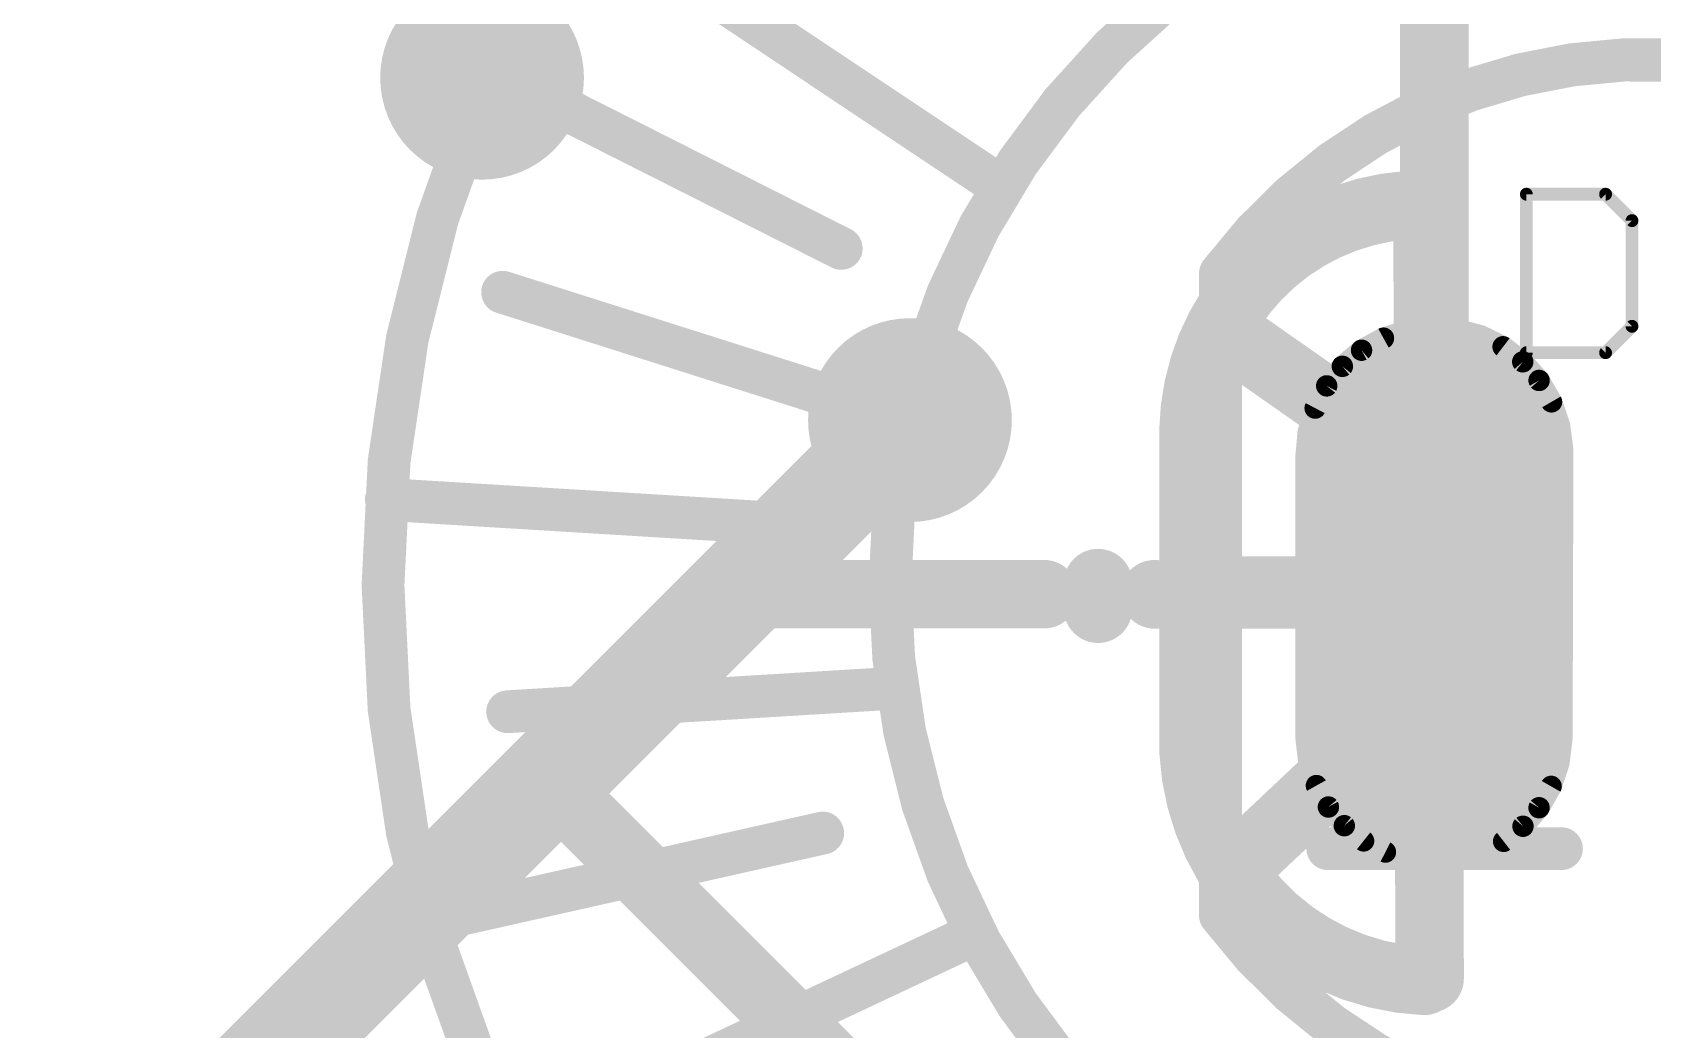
# Model space of a CAD drawing. Extents: x -2.6 to 78.8, y -16.5 to 68.7.
# Drawn here: x 40.95 to 50.57, y 16.74 to 22.66 of the extents above; entities that cross this region are included whole.
import ezdxf

# ---------------------------------------------------------------- set-up
doc = ezdxf.new("R2010")
doc.units = 0
for name, color, linetype in [('1', 12, 'CONTINUOUS'), ('16', 132, 'CONTINUOUS'), ('17', 110, 'CONTINUOUS'), ('21', 31, 'CONTINUOUS'), ('22', 40, 'CONTINUOUS'), ('51', 53, 'CONTINUOUS')]:
    doc.layers.add(name, color=color, linetype=linetype)

# ---------------------------------------------------------------- blocks, each defined once
blk = doc.blocks.new('ROUNDP')
at = {"const_width": 0.5}
blk.add_lwpolyline([(0, -0.25, 1), (0, 0.25, 1), (0, -0.25)], format="xyb", dxfattribs=at)

msp = doc.modelspace()

# ---------------------------------------------------------------- linework, layer by layer
at = {"layer": '1'}
for points, const_width in [([(43.623, 22.387), (43.623, 32.193)], 0.4064), ([(46.685, 21.754), (44.765, 23.034)], 0.254), ([(43.695, 22.414), (45.755, 21.374)], 0.254), ([(46.075, 20.374), (43.745, 21.114)], 0.254), ([(43.055, 19.884), (45.355, 19.744)], 0.254), ([(46.075, 18.764), (43.775, 18.624)], 0.254), ([(43.375, 17.394), (45.645, 17.904)], 0.254), ([(46.525, 17.294), (44.525, 16.354)], 0.254)]:
    msp.add_lwpolyline(points, dxfattribs=dict(at, const_width=const_width))
for points, const_width in [([(50.535, 11.874, 1), (50.535, 26.874, 1), (50.535, 11.874)], 0.254), ([(50.545, 14.884, 1), (50.545, 23.884, 1), (50.545, 14.884)], 0.254), ([(43.7236, 22.4707, 1), (43.6664, 22.3573)], 0.127), ([(43.5214, 22.387, 1), (43.7246, 22.387)], 0.2032), ([(46.6498, 21.7012, 1), (46.7202, 21.8068)], 0.127), ([(45.7264, 21.3173, 1), (45.7836, 21.4307)], 0.127), ([(43.7642, 21.1745, 1), (43.7258, 21.0535)], 0.127), ([(46.0558, 20.3135, 1), (46.0942, 20.4345)], 0.127), ([(43.0589, 19.9474, 1), (43.0511, 19.8206)], 0.127), ([(45.3511, 19.6806, 1), (45.3589, 19.8074)], 0.127), ([(46.0789, 18.7006, 1), (46.0711, 18.8274)], 0.127), ([(43.7711, 18.6874, 1), (43.7789, 18.5606)], 0.127), ([(45.6589, 17.842, 1), (45.6311, 17.966)], 0.127), ([(43.3611, 17.456, 1), (43.3889, 17.332)], 0.127), ([(46.552, 17.2365, 1), (46.498, 17.3515)], 0.127)]:
    msp.add_lwpolyline(points, format="xyb", dxfattribs=dict(at, const_width=const_width))
at = {"layer": '16'}
for points, const_width in [([(49.276, 19.32), (49.276, 22.8909)], 0.4064), ([(49.248, 17.0416), (49.2353, 21.6365)], 0.4064), ([(48.6181, 20.4731), (48.0771, 20.8516)], 0.4064), ([(48.9739, 20.8413), (48.8437, 20.7697)], 0.127), ([(48.9497, 20.828), (49.6071, 20.828)], 0.127), ([(49.1157, 20.8861), (48.9739, 20.8413)], 0.127), ([(49.2634, 20.9024), (49.1157, 20.8861)], 0.127), ([(49.4101, 20.893), (49.2634, 20.9024)], 0.127), ([(49.5521, 20.8551), (49.4101, 20.893)], 0.127), ([(49.6839, 20.7902), (49.5521, 20.8551)], 0.127), ([(48.8437, 20.7697), (48.7298, 20.6741)], 0.127), ([(49.8006, 20.7009), (49.6839, 20.7902)], 0.127), ([(48.7298, 20.6741), (48.6369, 20.5581)], 0.127), ([(48.7619, 20.701), (49.8005, 20.701)], 0.127), ([(49.8977, 20.5905), (49.8006, 20.7009)], 0.127), ([(45.1506, 19.3426), (46.163, 20.355)], 0.6096), ([(48.6369, 20.5581), (48.5683, 20.4262)], 0.127), ([(48.6496, 20.574), (49.9072, 20.574)], 0.127), ([(49.9713, 20.4633), (49.8977, 20.5905)], 0.127), ([(47.846, 18.5249), (47.846, 20.298)], 0.4064), ([(48.5683, 20.4262), (48.5269, 20.2835)], 0.127), ([(48.5791, 20.447), (49.9768, 20.447)], 0.127), ([(50.0187, 20.3242), (49.9713, 20.4633)], 0.127), ([(48.5269, 20.2835), (48.514, 20.1354)], 0.127), ([(48.5375, 20.32), (50.0192, 20.32)], 0.127), ([(50.038, 20.1785), (50.0187, 20.3242)], 0.127), ([(48.514, 20.1354), (48.514, 18.4691)], 0.127), ([(48.519, 20.193), (50.0361, 20.193)], 0.127), ([(50.0331, 18.464), (50.038, 20.1785)], 0.127), ([(48.514, 20.066), (50.0377, 20.066)], 0.127), ([(48.514, 19.939), (50.0373, 19.939)], 0.127), ([(48.514, 19.812), (50.037, 19.812)], 0.127), ([(48.514, 19.685), (50.0366, 19.685)], 0.127), ([(44.019, 18.211), (45.1506, 19.3426)], 0.6096), ([(48.514, 19.558), (50.0362, 19.558)], 0.127), ([(45.1506, 19.3426), (45.1506, 19.3218)], 0.4064), ([(45.1506, 19.3218), (46.9594, 19.3218)], 0.4064), ([(47.6148, 19.3218), (47.6166, 19.32)], 0.4064), ([(48.6308, 19.3428), (47.9018, 19.3428)], 0.4064), ([(46.9594, 19.3218), (47.6148, 19.3218)], 0.254), ([(47.6166, 19.32), (49.276, 19.32)], 0.4064), ([(48.514, 19.431), (50.0359, 19.431)], 0.127), ([(48.514, 19.304), (50.0355, 19.304)], 0.127), ([(48.514, 19.177), (50.0351, 19.177)], 0.127), ([(48.514, 19.05), (50.0348, 19.05)], 0.127), ([(48.514, 18.923), (50.0344, 18.923)], 0.127), ([(48.514, 18.796), (50.034, 18.796)], 0.127), ([(48.514, 18.669), (50.0337, 18.669)], 0.127), ([(48.514, 18.542), (50.0333, 18.542)], 0.127), ([(37.238, 11.43), (44.019, 18.211)], 0.6096), ([(48.514, 18.4691), (48.531, 18.3244)], 0.127), ([(48.5203, 18.415), (50.027, 18.415)], 0.127), ([(50.0151, 18.3194), (50.0331, 18.464)], 0.127), ([(44.019, 18.211), (47.371, 14.859)], 0.4064), ([(48.6308, 18.1998), (48.0923, 17.6918)], 0.4064), ([(48.531, 18.3244), (48.5759, 18.1858)], 0.127), ([(49.9692, 18.1811), (50.0151, 18.3194)], 0.127), ([(48.5428, 18.288), (50.0047, 18.288)], 0.127), ([(48.5759, 18.1858), (48.6469, 18.0586)], 0.127), ([(48.5897, 18.161), (49.9578, 18.161)], 0.127), ([(49.8973, 18.0544), (49.9692, 18.1811)], 0.127), ([(48.6469, 18.0586), (48.7415, 17.9478)], 0.127), ([(48.6679, 18.034), (49.8796, 18.034)], 0.127), ([(49.802, 17.9442), (49.8973, 18.0544)], 0.127), ([(48.7415, 17.9478), (48.8558, 17.8575)], 0.127), ([(49.687, 17.8547), (49.802, 17.9442)], 0.127), ([(48.7931, 17.907), (49.7542, 17.907)], 0.127), ([(48.8558, 17.8575), (48.9856, 17.7912)], 0.127), ([(49.5568, 17.7893), (49.687, 17.8547)], 0.127), ([(48.9856, 17.7912), (49.1258, 17.7516)], 0.127), ([(49.0254, 17.78), (49.5229, 17.78)], 0.127), ([(49.1258, 17.7516), (49.271, 17.7401)], 0.127), ([(49.271, 17.7401), (49.4163, 17.7507)], 0.127), ([(49.4163, 17.7507), (49.5568, 17.7893)], 0.127)]:
    msp.add_lwpolyline(points, dxfattribs=dict(at, const_width=const_width))
for points, const_width in [([(49.243, 21.6338, 0.4146), (47.846, 20.298)], 0.4064), ([(49.3369, 21.6368, 1), (49.1337, 21.6362)], 0.2032), ([(49.2407, 21.5322, 1), (49.2453, 21.7354)], 0.2032), ([(48.1353, 20.9348, 1), (48.0189, 20.7684)], 0.2032), ([(48.9497, 20.8597, 1), (48.9497, 20.7963)], 0.0635), ([(48.9644, 20.8716, 1), (48.9835, 20.811)], 0.0635), ([(48.9892, 20.8135, 1), (48.9586, 20.8691)], 0.0635), ([(49.1122, 20.9177, 1), (49.1191, 20.8546)], 0.0635), ([(49.1252, 20.8558, 1), (49.1061, 20.9164)], 0.0635), ([(49.2654, 20.9341, 1), (49.2614, 20.8707)], 0.0635), ([(49.2669, 20.8708, 1), (49.2599, 20.934)], 0.0635), ([(49.4182, 20.9236, 1), (49.4019, 20.8623)], 0.0635), ([(49.408, 20.8613, 1), (49.4121, 20.9246)], 0.0635), ([(49.5661, 20.8836, 1), (49.5381, 20.8266)], 0.0635), ([(49.5439, 20.8244, 1), (49.5602, 20.8858)], 0.0635), ([(49.6071, 20.7963, 1), (49.6071, 20.8597)], 0.0635), ([(48.8284, 20.7976, 1), (48.8589, 20.7419)], 0.0635), ([(48.8641, 20.7454, 1), (48.8232, 20.794)], 0.0635), ([(49.7032, 20.8154, 1), (49.6646, 20.765)], 0.0635), ([(49.6699, 20.7617, 1), (49.698, 20.8187)], 0.0635), ([(48.7094, 20.6984, 1), (48.7503, 20.6498)], 0.0635), ([(48.7546, 20.6543, 1), (48.7051, 20.694)], 0.0635), ([(48.7619, 20.7327, 1), (48.7619, 20.6693)], 0.0635), ([(49.8245, 20.7219, 1), (49.7768, 20.6799)], 0.0635), ([(49.7813, 20.6757, 1), (49.8199, 20.7261)], 0.0635), ([(49.8005, 20.6693, 1), (49.8005, 20.7327)], 0.0635), ([(46.2708, 20.2472, 1), (46.0552, 20.4628)], 0.3048), ([(48.5599, 20.3899, 1), (48.6763, 20.5563)], 0.2032), ([(48.6121, 20.578, 1), (48.6617, 20.5383)], 0.0635), ([(48.6651, 20.5435, 1), (48.6087, 20.5728)], 0.0635), ([(48.6496, 20.6058, 1), (48.6496, 20.5423)], 0.0635), ([(49.9251, 20.6064, 1), (49.8702, 20.5746)], 0.0635), ([(49.8738, 20.5695, 1), (49.9215, 20.6115)], 0.0635), ([(49.9072, 20.5423, 1), (49.9072, 20.6058)], 0.0635), ([(47.9476, 20.298, 1), (47.7444, 20.298)], 0.2032), ([(48.5988, 20.4174, 1), (48.5379, 20.4351)], 0.0635), ([(48.5791, 20.4788, 1), (48.5791, 20.4153)], 0.0635), ([(50.0013, 20.4735, 1), (49.9412, 20.4531)], 0.0635), ([(49.9438, 20.4474, 1), (49.9988, 20.4792)], 0.0635), ([(49.9768, 20.4153, 1), (49.9768, 20.4788)], 0.0635), ([(47.7444, 20.3002, 1), (47.9476, 20.2958)], 0.2032), ([(48.5402, 20.4409, 1), (48.5965, 20.4116)], 0.0635), ([(48.5585, 20.2807, 1), (48.4952, 20.2862)], 0.0635), ([(48.4964, 20.2924, 1), (48.5573, 20.2746)], 0.0635), ([(48.5375, 20.3517, 1), (48.5375, 20.2883)], 0.0635), ([(50.0501, 20.3284, 1), (49.9872, 20.32)], 0.0635), ([(49.9886, 20.314, 1), (50.0487, 20.3344)], 0.0635), ([(50.0192, 20.2883, 1), (50.0192, 20.3517)], 0.0635), ([(48.5458, 20.1354, 1), (48.4823, 20.1354)], 0.0635), ([(48.519, 20.2248, 1), (48.519, 20.1613)], 0.0635), ([(50.0697, 20.1784, 1), (50.0063, 20.1786)], 0.0635), ([(50.0065, 20.1743, 1), (50.0695, 20.1827)], 0.0635), ([(50.0361, 20.1613, 1), (50.0361, 20.2248)], 0.0635), ([(48.4824, 20.1381, 1), (48.5456, 20.1327)], 0.0635), ([(48.514, 20.0978, 1), (48.514, 20.0343)], 0.0635), ([(50.0377, 20.0343, 1), (50.0377, 20.0978)], 0.0635), ([(48.514, 19.9707, 1), (48.514, 19.9073)], 0.0635), ([(50.0373, 19.9073, 1), (50.0373, 19.9707)], 0.0635), ([(48.514, 19.8438, 1), (48.514, 19.7803)], 0.0635), ([(50.037, 19.7803, 1), (50.037, 19.8438)], 0.0635), ([(48.514, 19.7168, 1), (48.514, 19.6533)], 0.0635), ([(50.0366, 19.6533, 1), (50.0366, 19.7168)], 0.0635), ([(45.2584, 19.2348, 1), (45.0428, 19.4504)], 0.3048), ([(48.514, 19.5897, 1), (48.514, 19.5263)], 0.0635), ([(50.0362, 19.5263, 1), (50.0362, 19.5897)], 0.0635), ([(45.0428, 19.4504, 1), (45.2584, 19.2348)], 0.3048), ([(45.2522, 19.3426, 1), (45.049, 19.3426)], 0.2032), ([(45.1506, 19.4234, 1), (45.1506, 19.2202)], 0.2032), ([(46.9594, 19.2202, 1), (46.9594, 19.4234)], 0.2032), ([(47.6866, 19.3936, 1), (47.543, 19.25)], 0.2032), ([(47.9018, 19.4444, 1), (47.9018, 19.2412)], 0.2032), ([(48.6308, 19.2412, 1), (48.6308, 19.4444)], 0.2032), ([(46.9594, 19.3853, 1), (46.9594, 19.2583)], 0.127), ([(47.6166, 19.4216, 1), (47.6166, 19.2184)], 0.2032), ([(47.5448, 19.2482, 1), (47.6884, 19.3918)], 0.2032), ([(47.6148, 19.2583, 1), (47.6148, 19.3853)], 0.127), ([(48.514, 19.4627, 1), (48.514, 19.3993)], 0.0635), ([(49.276, 19.2184, 1), (49.276, 19.4216)], 0.2032), ([(50.0359, 19.3993, 1), (50.0359, 19.4627)], 0.0635), ([(45.049, 19.3218, 1), (45.2522, 19.3218)], 0.2032), ([(48.514, 19.3358, 1), (48.514, 19.2723)], 0.0635), ([(49.1744, 19.32, 1), (49.3776, 19.32)], 0.2032), ([(50.0355, 19.2723, 1), (50.0355, 19.3358)], 0.0635), ([(48.514, 19.2087, 1), (48.514, 19.1453)], 0.0635), ([(50.0351, 19.1453, 1), (50.0351, 19.2087)], 0.0635), ([(48.514, 19.0817, 1), (48.514, 19.0183)], 0.0635), ([(50.0348, 19.0183, 1), (50.0348, 19.0817)], 0.0635), ([(48.514, 18.9548, 1), (48.514, 18.8913)], 0.0635), ([(50.0344, 18.8913, 1), (50.0344, 18.9548)], 0.0635), ([(48.514, 18.8277, 1), (48.514, 18.7643)], 0.0635), ([(50.034, 18.7643, 1), (50.034, 18.8277)], 0.0635), ([(47.846, 18.5249, 0.4142), (49.215, 17.0264)], 0.4064), ([(47.9475, 18.5203, 1), (47.7445, 18.5295)], 0.2032), ([(48.514, 18.7007, 1), (48.514, 18.6373)], 0.0635), ([(50.0337, 18.6373, 1), (50.0337, 18.7007)], 0.0635), ([(47.7444, 18.5249, 1), (47.9476, 18.5249)], 0.2032), ([(48.514, 18.5738, 1), (48.514, 18.5103)], 0.0635), ([(50.0333, 18.5103, 1), (50.0333, 18.5738)], 0.0635), ([(43.9112, 18.3188, 1), (44.1268, 18.1032)], 0.3048), ([(44.1268, 18.1032, 1), (43.9112, 18.3188)], 0.3048), ([(48.5455, 18.4728, 1), (48.4825, 18.4654)], 0.0635), ([(48.4823, 18.4691, 1), (48.5458, 18.4691)], 0.0635), ([(48.5203, 18.4467, 1), (48.5203, 18.3833)], 0.0635), ([(50.0014, 18.4641, 1), (50.0648, 18.4639)], 0.0635), ([(50.0646, 18.4601, 1), (50.0016, 18.4679)], 0.0635), ([(50.027, 18.3833, 1), (50.027, 18.4467)], 0.0635), ([(44.0908, 18.2828, 1), (43.9472, 18.1392)], 0.2032), ([(48.7005, 18.1259, 1), (48.5611, 18.2737)], 0.2032), ([(48.5612, 18.3342, 1), (48.5008, 18.3146)], 0.0635), ([(50.0452, 18.3094, 1), (49.985, 18.3294)], 0.0635), ([(48.4994, 18.3207, 1), (48.5625, 18.3281)], 0.0635), ([(48.5428, 18.3197, 1), (48.5428, 18.2563)], 0.0635), ([(49.9836, 18.3233, 1), (50.0466, 18.3155)], 0.0635), ([(50.0047, 18.2563, 1), (50.0047, 18.3197)], 0.0635), ([(48.6036, 18.2013, 1), (48.5481, 18.1703)], 0.0635), ([(48.5457, 18.176, 1), (48.6061, 18.1956)], 0.0635), ([(48.5897, 18.1928, 1), (48.5897, 18.1293)], 0.0635), ([(49.9391, 18.1911, 1), (49.9994, 18.1711)], 0.0635), ([(49.9968, 18.1654, 1), (49.9416, 18.1968)], 0.0635), ([(49.9578, 18.1293, 1), (49.9578, 18.1928)], 0.0635), ([(48.6711, 18.0792, 1), (48.6228, 18.038)], 0.0635), ([(48.6192, 18.0431, 1), (48.6747, 18.0741)], 0.0635), ([(48.6679, 18.0658, 1), (48.6679, 18.0023)], 0.0635), ([(49.8697, 18.0701, 1), (49.9249, 18.0387)], 0.0635), ([(49.9213, 18.0337, 1), (49.8733, 18.0752)], 0.0635), ([(49.8796, 18.0023, 1), (49.8796, 18.0658)], 0.0635), ([(48.7611, 17.9727, 1), (48.7218, 17.9228)], 0.0635), ([(48.7173, 17.9272, 1), (48.7656, 17.9684)], 0.0635), ([(49.778, 17.965, 1), (49.826, 17.9234)], 0.0635), ([(49.8215, 17.9192, 1), (49.7825, 17.9693)], 0.0635), ([(48.7931, 17.9387, 1), (48.7931, 17.8753)], 0.0635), ([(48.8702, 17.8858, 1), (48.8414, 17.8292)], 0.0635), ([(48.8361, 17.8326, 1), (48.8755, 17.8824)], 0.0635), ([(49.6675, 17.8798, 1), (49.7065, 17.8297)], 0.0635), ([(49.7012, 17.8263, 1), (49.6728, 17.8831)], 0.0635), ([(49.7542, 17.8753, 1), (49.7542, 17.9387)], 0.0635), ([(48.0226, 17.7657, 1), (48.162, 17.6179)], 0.2032), ([(48.9942, 17.8218, 1), (48.9769, 17.7607)], 0.0635), ([(48.9711, 17.763, 1), (49, 17.8195)], 0.0635), ([(49.0254, 17.8117, 1), (49.0254, 17.7483)], 0.0635), ([(49.1283, 17.7833, 1), (49.1233, 17.72)], 0.0635), ([(49.1171, 17.7211, 1), (49.1344, 17.7822)], 0.0635), ([(49.2687, 17.7718, 1), (49.2733, 17.7084)], 0.0635), ([(49.2685, 17.7084, 1), (49.2735, 17.7718)], 0.0635), ([(49.4079, 17.7813, 1), (49.4248, 17.72)], 0.0635), ([(49.4186, 17.719, 1), (49.414, 17.7823)], 0.0635), ([(49.5229, 17.7483, 1), (49.5229, 17.8117)], 0.0635), ([(49.5425, 17.8177, 1), (49.571, 17.761)], 0.0635), ([(49.5652, 17.7587, 1), (49.5484, 17.82)], 0.0635), ([(49.2104, 16.9249, 1), (49.2196, 17.1279)], 0.2032), ([(49.1464, 17.0413, 1), (49.3496, 17.0419)], 0.2032)]:
    msp.add_lwpolyline(points, format="xyb", dxfattribs=dict(at, const_width=const_width))
at = {"layer": '21'}
for points, const_width in [([(48.006, 17.415, 3), (48.006, 21.225)], 0.254), ([(48.007, 17.4175, 3), (48.007, 21.2275)], 0.254), ([(48.0695, 21.225, 1), (47.9425, 21.225)], 0.127), ([(48.0705, 21.2275, 1), (47.9435, 21.2275)], 0.127), ([(48.6435, 17.8748, 1), (48.6435, 17.7478)], 0.127), ([(50.0304, 17.7478, 1), (50.0304, 17.8748)], 0.127), ([(47.9425, 17.415, 1), (48.0695, 17.415)], 0.127), ([(47.9435, 17.4175, 1), (48.0705, 17.4175)], 0.127)]:
    msp.add_lwpolyline(points, format="xyb", dxfattribs=dict(at, const_width=const_width))
at = {"layer": '21', "const_width": 0.254}
for points in [[(48.006, 21.225), (48.006, 17.415)], [(48.007, 21.2275), (48.007, 17.4175)], [(48.6435, 17.8113), (50.0304, 17.8113)]]:
    msp.add_lwpolyline(points, dxfattribs=at)
at = {"layer": '22', "const_width": 0.4064}
msp.add_lwpolyline([(47.2796, 19.3878), (47.2796, 19.2354)], dxfattribs=at)
at = {"layer": '22', "const_width": 0.2032}
for points in [[(47.3812, 19.3878, 1), (47.178, 19.3878)], [(47.178, 19.2354, 1), (47.3812, 19.2354)]]:
    msp.add_lwpolyline(points, format="xyb", dxfattribs=at)
at = {"layer": '51', "const_width": 0.0381}
for points in [[(49.8411, 21.6957, 1), (49.803, 21.6957)], [(49.8221, 21.7148, 1), (49.8221, 21.6767)], [(50.3059, 21.7092, 1), (50.2789, 21.6822)], [(50.2924, 21.6767, 1), (50.2924, 21.7148)], [(50.4682, 21.5389, 1), (50.4301, 21.5389)], [(50.4357, 21.5255, 1), (50.4626, 21.5524)], [(50.4301, 20.9119, 1), (50.4682, 20.9119)], [(50.4626, 20.8984, 1), (50.4357, 20.9253)], [(49.8221, 20.7742, 1), (49.8221, 20.7361)], [(50.2789, 20.7686, 1), (50.3059, 20.7416)], [(50.2924, 20.7361, 1), (50.2924, 20.7742)], [(49.803, 20.7551, 1), (49.8411, 20.7551)]]:
    msp.add_lwpolyline(points, format="xyb", dxfattribs=at)
at = {"layer": '51', "const_width": 0.0762}
for points in [[(49.8221, 21.6957), (49.8221, 20.7551)], [(50.2924, 21.6957), (49.8221, 21.6957)], [(50.4492, 21.5389), (50.2924, 21.6957)], [(50.4492, 20.9119), (50.4492, 21.5389)], [(50.2924, 20.7551), (50.4492, 20.9119)], [(49.8221, 20.7551), (50.2924, 20.7551)]]:
    msp.add_lwpolyline(points, dxfattribs=at)

# ---------------------------------------------------------------- block references
at = {"layer": '17', "xscale": 1.2096, "yscale": 1.2096}
for p in [(43.623, 22.387), (43.623, 22.387), (46.163, 20.355), (46.163, 20.355)]:
    msp.add_blockref('ROUNDP', p, dxfattribs=at)
at = {"layer": '17', "xscale": 1.4986, "yscale": 1.4986, "rotation": 90}
msp.add_blockref('ROUNDP', (49.276, 19.32), dxfattribs=at)
msp.add_blockref('ROUNDP', (49.276, 19.32), dxfattribs=at)

doc.saveas('drawing.dxf')
